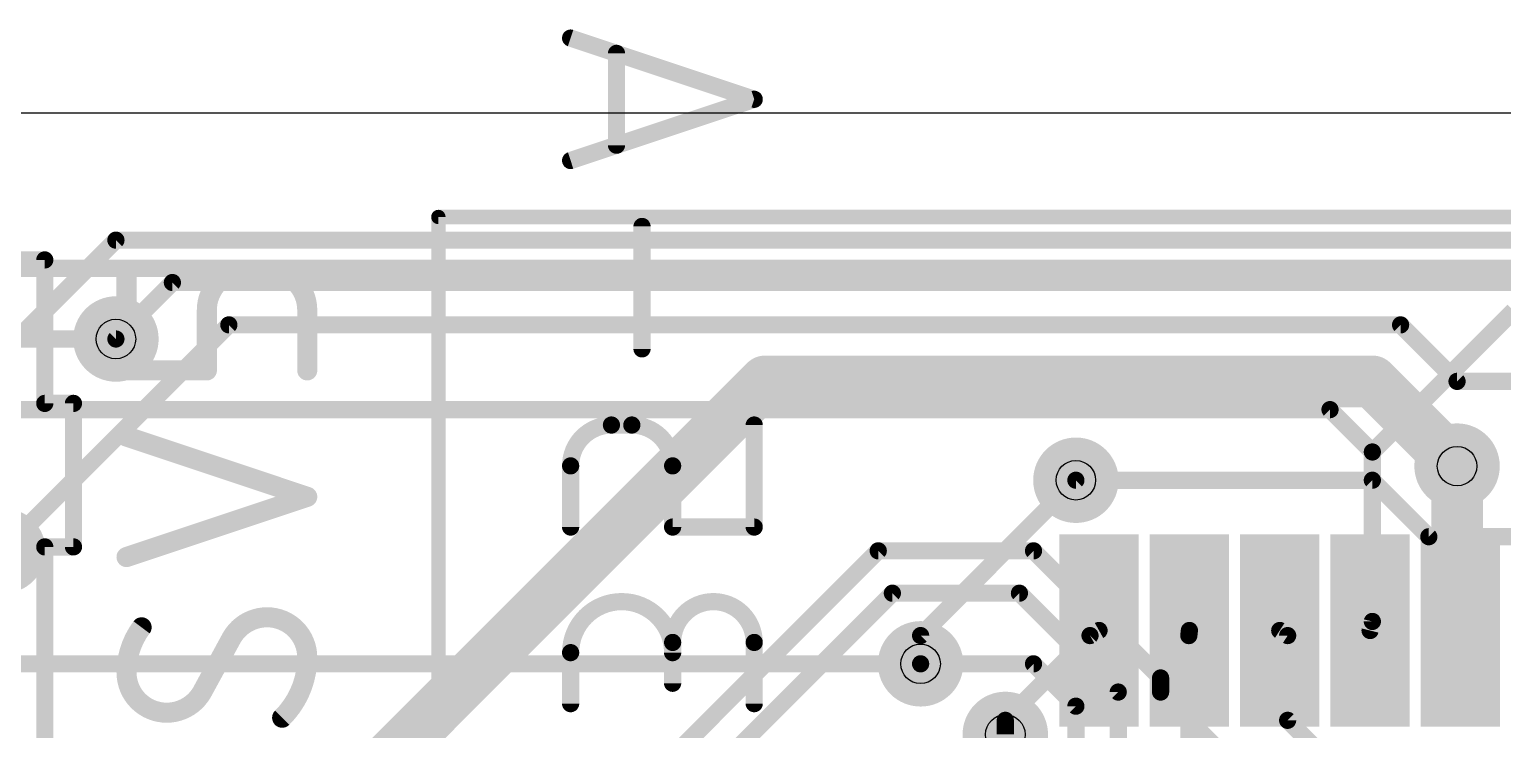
# Model space of a CAD drawing. Extents: x 0 to 200, y 0 to 49.
# Drawn here: x 87.36 to 100.4, y 42.54 to 48.74 of the extents above; entities that cross this region are included whole.
import ezdxf

# ---------------------------------------------------------------- set-up
doc = ezdxf.new("R2010")
doc.units = 0
for name, color, linetype in [('1', 12, 'CONTINUOUS'), ('16', 132, 'CONTINUOUS'), ('18', 110, 'CONTINUOUS'), ('20', 31, 'CONTINUOUS'), ('21', 253, 'CONTINUOUS'), ('25', 253, 'CONTINUOUS'), ('28', 253, 'CONTINUOUS'), ('30', 253, 'CONTINUOUS'), ('32', 253, 'CONTINUOUS'), ('44', 253, 'CONTINUOUS'), ('52', 253, 'CONTINUOUS')]:
    doc.layers.add(name, color=color, linetype=linetype)

# ---------------------------------------------------------------- blocks, each defined once
blk = doc.blocks.new('RECT')
blk.add_solid([(-0.5, -0.5), (0.5, -0.5), (-0.5, 0.5), (0.5, 0.5)])
blk = doc.blocks.new('ROUNDV')
at = {"const_width": 0.5}
blk.add_lwpolyline([(0, -0.25, 1), (0, 0.25, 1), (0, -0.25)], format="xyb", dxfattribs=at)

msp = doc.modelspace()

# ---------------------------------------------------------------- linework, layer by layer
at = {"layer": '1'}
for points, const_width in [([(84.125, 42.875), (88.125, 46.875)], 0.1524), ([(88.125, 46.875), (149.625, 46.875)], 0.1524), ([(88.125, 46), (88.625, 46.5)], 0.1524), ([(88.625, 46.5), (121.75, 46.5)], 0.1524), ([(87.125, 44.125), (89.125, 46.125)], 0.1524), ([(89.125, 46.125), (99.5, 46.125)], 0.1524), ([(99.5, 46.125), (100, 45.625)], 0.1524), ([(88, 39.75), (93.875, 45.625)], 0.4572), ([(93.875, 45.625), (99.25, 45.625)], 0.4572), ([(99.25, 45.625), (100, 44.875)], 0.4572), ([(100, 45.625), (106.125, 45.625)], 0.1524), ([(99.25, 44.75), (96.625, 44.75)], 0.1524), ([(99.75, 44.25), (99.25, 44.75)], 0.1524), ([(106.125, 44.25), (99.75, 44.25)], 0.1524), ([(93.125, 42.375), (94.875, 44.125)], 0.1524), ([(94.875, 44.125), (96.25, 44.125)], 0.1524), ([(96.25, 44.125), (97.375, 43)], 0.1524), ([(93.5, 42.25), (95, 43.75)], 0.1524), ([(95, 43.75), (96.125, 43.75)], 0.1524), ([(96.125, 43.75), (97, 42.875)], 0.1524), ([(95.25, 43.125), (96.25, 43.125)], 0.1524), ([(96.25, 43.125), (96.625, 42.75)], 0.1524), ([(97.375, 43), (97.375, 42.875)], 0.1524), ([(97, 42.875), (97, 42.375)], 0.1524), ([(97.375, 42.875), (98.25, 42)], 0.1524), ([(96.625, 42.75), (96.625, 39.875)], 0.1524), ([(96, 39.75), (96, 42.5)], 0.1524)]:
    msp.add_lwpolyline(points, dxfattribs=dict(at, const_width=const_width))
for points, const_width in [([(88.125, 46.9131, 1), (88.125, 46.8369)], 0.0762), ([(88.1519, 46.8481, 1), (88.0981, 46.9019)], 0.0762), ([(88.625, 46.5381, 1), (88.625, 46.4619)], 0.0762), ([(88.6519, 46.4731, 1), (88.5981, 46.5269)], 0.0762), ([(89.125, 46.1631, 1), (89.125, 46.0869)], 0.0762), ([(89.1519, 46.0981, 1), (89.0981, 46.1519)], 0.0762), ([(99.5269, 46.1519, 1), (99.4731, 46.0981)], 0.0762), ([(99.5, 46.0869, 1), (99.5, 46.1631)], 0.0762), ([(88.0981, 46.0269, 1), (88.1519, 45.9731)], 0.0762), ([(93.875, 45.7393, 1), (93.875, 45.5107)], 0.2286), ([(93.9558, 45.5442, 1), (93.7942, 45.7058)], 0.2286), ([(99.3308, 45.7058, 1), (99.1692, 45.5442)], 0.2286), ([(99.25, 45.5107, 1), (99.25, 45.7393)], 0.2286), ([(100, 45.6631, 1), (100, 45.5869)], 0.0762), ([(99.9731, 45.5981, 1), (100.0269, 45.6519)], 0.0762), ([(99.9192, 44.7942, 1), (100.0808, 44.9558)], 0.2286), ([(96.625, 44.7881, 1), (96.625, 44.7119)], 0.0762), ([(99.2769, 44.7769, 1), (99.2231, 44.7231)], 0.0762), ([(99.25, 44.7119, 1), (99.25, 44.7881)], 0.0762), ([(99.75, 44.2881, 1), (99.75, 44.2119)], 0.0762), ([(99.7231, 44.2231, 1), (99.7769, 44.2769)], 0.0762), ([(94.875, 44.1631, 1), (94.875, 44.0869)], 0.0762), ([(94.9019, 44.0981, 1), (94.8481, 44.1519)], 0.0762), ([(96.2769, 44.1519, 1), (96.2231, 44.0981)], 0.0762), ([(96.25, 44.0869, 1), (96.25, 44.1631)], 0.0762), ([(95, 43.7881, 1), (95, 43.7119)], 0.0762), ([(95.0269, 43.7231, 1), (94.9731, 43.7769)], 0.0762), ([(96.1519, 43.7769, 1), (96.0981, 43.7231)], 0.0762), ([(96.125, 43.7119, 1), (96.125, 43.7881)], 0.0762), ([(95.25, 43.1631, 1), (95.25, 43.0869)], 0.0762), ([(96.2769, 43.1519, 1), (96.2231, 43.0981)], 0.0762), ([(96.25, 43.0869, 1), (96.25, 43.1631)], 0.0762), ([(97.4131, 43, 1), (97.3369, 43)], 0.0762), ([(97.3481, 42.9731, 1), (97.4019, 43.0269)], 0.0762), ([(97.0381, 42.875, 1), (96.9619, 42.875)], 0.0762), ([(96.9731, 42.8481, 1), (97.0269, 42.9019)], 0.0762), ([(97.3369, 42.875, 1), (97.4131, 42.875)], 0.0762), ([(97.4019, 42.9019, 1), (97.3481, 42.8481)], 0.0762), ([(96.6631, 42.75, 1), (96.5869, 42.75)], 0.0762), ([(96.5981, 42.7231, 1), (96.6519, 42.7769)], 0.0762), ([(96.0381, 42.5, 1), (95.9619, 42.5)], 0.0762)]:
    msp.add_lwpolyline(points, format="xyb", dxfattribs=dict(at, const_width=const_width))
at = {"layer": '16'}
for points, const_width in [([(66.25, 46.625), (127.625, 46.625)], 0.1524), ([(100.5, 46.25), (99.25, 45)], 0.1524), ([(69.75, 46), (88.125, 46)], 0.1524), ([(98.875, 45.375), (83.125, 45.375)], 0.1524), ([(99.25, 45), (98.875, 45.375)], 0.1524), ([(99.25, 45), (99.25, 43.5)], 0.1524), ([(100, 44.875), (100, 43.5)], 0.4572), ([(96.625, 44.75), (95.25, 43.375)], 0.1524), ([(100, 43.5), (100.03, 43.42)], 0.4572), ([(99.25, 43.5), (99.23, 43.42)], 0.1524), ([(95.25, 43.375), (95.25, 43.125)], 0.1524), ([(96, 42.625), (96.75, 43.375)], 0.1524), ([(96.75, 43.375), (96.83, 43.42)], 0.1524), ([(97.625, 43.375), (97.63, 43.42)], 0.1524), ([(97.625, 40.75), (97.625, 43.375)], 0.1524), ([(98.5, 43.375), (98.43, 43.42)], 0.1524), ([(98.5, 42.625), (98.5, 43.375)], 0.1524), ([(84.75, 43.125), (95.25, 43.125)], 0.1524), ([(96, 42.5), (96, 42.625)], 0.1524), ([(102.875, 38.25), (98.5, 42.625)], 0.1524)]:
    msp.add_lwpolyline(points, dxfattribs=dict(at, const_width=const_width))
for points, const_width in [([(88.125, 45.9619, 1), (88.125, 46.0381)], 0.0762), ([(98.9019, 45.4019, 1), (98.8481, 45.3481)], 0.0762), ([(98.875, 45.3369, 1), (98.875, 45.4131)], 0.0762), ([(99.2881, 45, 1), (99.2119, 45)], 0.0762), ([(99.2231, 45.0269, 1), (99.2769, 44.9731)], 0.0762), ([(99.2231, 44.9731, 1), (99.2769, 45.0269)], 0.0762), ([(100.1143, 44.875, 1), (99.8857, 44.875)], 0.2286), ([(96.6519, 44.7231, 1), (96.5981, 44.7769)], 0.0762), ([(100.107, 43.5401, 1), (99.893, 43.4599)], 0.2286), ([(99.287, 43.4908, 1), (99.213, 43.5092)], 0.0762), ([(99.8857, 43.5, 1), (100.1143, 43.5)], 0.2286), ([(99.923, 43.3799, 1), (100.137, 43.4601)], 0.2286), ([(95.2881, 43.375, 1), (95.2119, 43.375)], 0.0762), ([(95.2231, 43.4019, 1), (95.2769, 43.3481)], 0.0762), ([(96.7313, 43.4082, 1), (96.7687, 43.3418)], 0.0762), ([(96.7769, 43.3481, 1), (96.7231, 43.4019)], 0.0762), ([(96.8487, 43.3868, 1), (96.8113, 43.4532)], 0.0762), ([(97.6631, 43.375, 1), (97.5869, 43.375)], 0.0762), ([(97.6679, 43.4158, 1), (97.5921, 43.4242)], 0.0762), ([(98.4506, 43.452, 1), (98.4094, 43.388)], 0.0762), ([(98.5381, 43.375, 1), (98.4619, 43.375)], 0.0762), ([(98.4794, 43.343, 1), (98.5206, 43.407)], 0.0762), ([(99.193, 43.4292, 1), (99.267, 43.4108)], 0.0762), ([(99.2119, 43.5, 1), (99.2881, 43.5)], 0.0762), ([(97.5871, 43.3792, 1), (97.6629, 43.3708)], 0.0762), ([(95.25, 43.0869, 1), (95.25, 43.1631)], 0.0762), ([(95.2119, 43.125, 1), (95.2881, 43.125)], 0.0762), ([(96.0381, 42.625, 1), (95.9619, 42.625)], 0.0762), ([(95.9731, 42.6519, 1), (96.0269, 42.5981)], 0.0762), ([(98.4619, 42.625, 1), (98.5381, 42.625)], 0.0762), ([(98.5269, 42.6519, 1), (98.4731, 42.5981)], 0.0762)]:
    msp.add_lwpolyline(points, format="xyb", dxfattribs=dict(at, const_width=const_width))
at = {"layer": '20'}
msp.add_line((200, 48), (0, 48), dxfattribs=at)
at = {"layer": '21'}
for points, const_width in [([(90.98, 47.1118, 1), (90.98, 47.0483)], 0.0635), ([(91.0118, 47.08, 1), (90.9483, 47.08)], 0.0635), ([(87.5331, 46.7, 1), (87.4569, 46.7)], 0.0762), ([(87.495, 46.6619, 1), (87.495, 46.7381)], 0.0762), ([(87.495, 45.4681, 1), (87.495, 45.3919)], 0.0762), ([(87.4569, 45.43, 1), (87.5331, 45.43)], 0.0762), ([(87.7871, 45.43, 1), (87.7109, 45.43)], 0.0762), ([(87.749, 45.3919, 1), (87.749, 45.4681)], 0.0762), ([(87.495, 44.1981, 1), (87.495, 44.1219)], 0.0762), ([(87.5331, 44.16, 1), (87.4569, 44.16)], 0.0762), ([(87.749, 44.1219, 1), (87.749, 44.1981)], 0.0762), ([(87.7109, 44.16, 1), (87.7871, 44.16)], 0.0762)]:
    msp.add_lwpolyline(points, format="xyb", dxfattribs=dict(at, const_width=const_width))
for points, const_width in [([(90.98, 27.92), (90.98, 47.08)], 0.127), ([(90.98, 47.08), (141.18, 47.08)], 0.127), ([(87.495, 46.7), (78.605, 46.7)], 0.1524), ([(87.495, 46.7), (87.495, 45.43)], 0.1524), ([(87.749, 45.43), (87.495, 45.43)], 0.1524), ([(87.749, 44.16), (87.749, 45.43)], 0.1524), ([(87.749, 44.16), (87.495, 44.16)], 0.1524), ([(87.495, 44.16), (87.495, 39.715)], 0.1524)]:
    msp.add_lwpolyline(points, dxfattribs=dict(at, const_width=const_width))
at = {"layer": '25', "const_width": 0.1778}
for points in [[(88.2189, 45.7221), (88.2189, 46.6111)], [(89.4635, 46.6111), (89.2857, 46.6111)], [(88.9301, 46.2555), (88.9301, 45.7221)], [(89.8191, 45.7221), (89.8191, 46.2555)], [(88.9301, 45.7221), (88.2189, 45.7221)], [(89.8191, 44.6035), (88.2189, 45.1369)], [(88.2189, 44.0701), (89.8191, 44.6035)], [(89.1523, 43.3592), (88.8856, 42.8702)]]:
    msp.add_lwpolyline(points, dxfattribs=at)
at = {"layer": '25'}
for points, const_width in [([(88.2634, 46.6111, 1), (88.1745, 46.6111)], 0.0889), ([(89.2857, 46.6111, 0.4142), (88.9301, 46.2555)], 0.1778), ([(89.2857, 46.6555, 1), (89.2857, 46.5667)], 0.0889), ([(89.2857, 46.5667, 1), (89.2857, 46.6555)], 0.0889), ([(89.8191, 46.2555, 0.4142), (89.4635, 46.6111)], 0.1778), ([(89.4635, 46.6555, 1), (89.4635, 46.5667)], 0.0889), ([(89.4635, 46.5667, 1), (89.4635, 46.6555)], 0.0889), ([(88.9746, 46.2555, 1), (88.8857, 46.2555)], 0.0889), ([(89.8636, 46.2555, 1), (89.7747, 46.2555)], 0.0889), ([(88.8857, 46.2555, 1), (88.9746, 46.2555)], 0.0889), ([(89.7747, 46.2555, 1), (89.8636, 46.2555)], 0.0889), ([(88.2189, 45.7666, 1), (88.2189, 45.6777)], 0.0889), ([(88.9301, 45.6777, 1), (88.9301, 45.7666)], 0.0889), ([(88.1745, 45.7221, 1), (88.2634, 45.7221)], 0.0889), ([(88.8857, 45.7221, 1), (88.9746, 45.7221)], 0.0889), ([(89.7747, 45.7221, 1), (89.8636, 45.7221)], 0.0889), ([(88.233, 45.179, 1), (88.2048, 45.0947)], 0.0889), ([(89.8332, 44.5613, 1), (89.805, 44.6456)], 0.0889), ([(89.805, 44.5613, 1), (89.8332, 44.6456)], 0.0889), ([(88.2048, 44.1122, 1), (88.233, 44.0279)], 0.0889), ([(89.4635, 43.537, 0.2656), (89.1523, 43.3592)], 0.1778), ([(89.8191, 43.1814, 0.4142), (89.4635, 43.537)], 0.1778), ([(89.4635, 43.5814, 1), (89.4635, 43.4925)], 0.0889), ([(89.4635, 43.4925, 1), (89.4635, 43.5814)], 0.0889), ([(88.3522, 43.4481, 0.1623), (88.2189, 43.048)], 0.1778), ([(88.3878, 43.4214, 1), (88.3167, 43.4747)], 0.0889), ([(89.1914, 43.3379, 1), (89.1133, 43.3804)], 0.0889), ([(89.1141, 43.3817, 1), (89.1906, 43.3366)], 0.0889), ([(89.5969, 42.648, 0.2), (89.8191, 43.1814)], 0.1778), ([(89.8636, 43.1814, 1), (89.7747, 43.1814)], 0.0889), ([(89.7747, 43.1814, 1), (89.8636, 43.1814)], 0.0889), ([(88.2189, 43.048, 0.4142), (88.5745, 42.6924)], 0.1778), ([(88.2634, 43.048, 1), (88.1745, 43.048)], 0.0889), ([(88.1745, 43.048, 1), (88.2634, 43.048)], 0.0889), ([(88.5745, 42.6924, 0.2656), (88.8856, 42.8702)], 0.1778), ([(88.8466, 42.8915, 1), (88.9247, 42.8489)], 0.0889), ([(88.9239, 42.8476, 1), (88.8474, 42.8928)], 0.0889), ([(88.5745, 42.7369, 1), (88.5745, 42.648)], 0.0889), ([(88.5745, 42.648, 1), (88.5745, 42.7369)], 0.0889), ([(89.5656, 42.6795, 1), (89.6281, 42.6164)], 0.0889)]:
    msp.add_lwpolyline(points, format="xyb", dxfattribs=dict(at, const_width=const_width))
at = {"layer": '28', "const_width": 0.1524}
for points in [[(93.7767, 48.1217), (92.1511, 48.6636)], [(92.5575, 48.5281), (92.5575, 47.7153)], [(92.1511, 47.5798), (93.7767, 48.1217)], [(92.7833, 45.9125), (92.7833, 46.9962)], [(92.5123, 45.2386), (92.693, 45.2386)], [(93.7767, 44.3355), (93.7767, 45.2386)], [(92.1511, 44.3355), (92.1511, 44.8773)], [(93.0542, 44.8773), (93.0542, 44.3355)], [(93.0542, 44.3355), (93.7767, 44.3355)], [(93.0542, 43.3142), (93.0542, 42.953)], [(93.7767, 42.7724), (93.7767, 43.3142)], [(92.1511, 42.7724), (92.1511, 43.2239)]]:
    msp.add_lwpolyline(points, dxfattribs=at)
at = {"layer": '28'}
for points, const_width in [([(92.1631, 48.6997, 1), (92.1391, 48.6274)], 0.0762), ([(92.5956, 48.5281, 1), (92.5194, 48.5281)], 0.0762), ([(93.7887, 48.0855, 1), (93.7647, 48.1578)], 0.0762), ([(93.7647, 48.0855, 1), (93.7887, 48.1578)], 0.0762), ([(92.5194, 47.7153, 1), (92.5956, 47.7153)], 0.0762), ([(92.1391, 47.616, 1), (92.1631, 47.5437)], 0.0762), ([(92.8214, 46.9962, 1), (92.7452, 46.9962)], 0.0762), ([(92.7452, 45.9125, 1), (92.8214, 45.9125)], 0.0762), ([(92.5123, 45.2386, 0.4142), (92.1511, 44.8773)], 0.1524), ([(92.5123, 45.2767, 1), (92.5123, 45.2005)], 0.0762), ([(92.5123, 45.2005, 1), (92.5123, 45.2767)], 0.0762), ([(93.0542, 44.8773, 0.4142), (92.693, 45.2386)], 0.1524), ([(92.693, 45.2767, 1), (92.693, 45.2005)], 0.0762), ([(92.693, 45.2005, 1), (92.693, 45.2767)], 0.0762), ([(93.8148, 45.2386, 1), (93.7386, 45.2386)], 0.0762), ([(92.1892, 44.8773, 1), (92.113, 44.8773)], 0.0762), ([(92.113, 44.8773, 1), (92.1892, 44.8773)], 0.0762), ([(93.0923, 44.8773, 1), (93.0161, 44.8773)], 0.0762), ([(93.0161, 44.8773, 1), (93.0923, 44.8773)], 0.0762), ([(92.113, 44.3355, 1), (92.1892, 44.3355)], 0.0762), ([(93.0542, 44.3736, 1), (93.0542, 44.2974)], 0.0762), ([(93.0161, 44.3355, 1), (93.0923, 44.3355)], 0.0762), ([(93.7386, 44.3355, 1), (93.8148, 44.3355)], 0.0762), ([(93.7767, 44.2974, 1), (93.7767, 44.3736)], 0.0762), ([(93.0542, 43.2239, 1), (92.1511, 43.2239)], 0.1524), ([(93.7767, 43.3142, 1), (93.0542, 43.3142)], 0.1524), ([(93.0923, 43.3142, 1), (93.0161, 43.3142)], 0.0762), ([(93.0161, 43.3142, 1), (93.0923, 43.3142)], 0.0762), ([(93.8148, 43.3142, 1), (93.7386, 43.3142)], 0.0762), ([(93.7386, 43.3142, 1), (93.8148, 43.3142)], 0.0762), ([(92.1892, 43.2239, 1), (92.113, 43.2239)], 0.0762), ([(92.113, 43.2239, 1), (92.1892, 43.2239)], 0.0762), ([(93.0161, 43.2239, 1), (93.0923, 43.2239)], 0.0762), ([(93.0161, 42.953, 1), (93.0923, 42.953)], 0.0762), ([(92.113, 42.7724, 1), (92.1892, 42.7724)], 0.0762), ([(93.7386, 42.7724, 1), (93.8148, 42.7724)], 0.0762)]:
    msp.add_lwpolyline(points, format="xyb", dxfattribs=dict(at, const_width=const_width))
at = {"layer": '44'}
for centre in [(88.125, 46), (100, 44.875), (96.625, 44.75), (95.25, 43.125), (96, 42.5)]:
    msp.add_circle(centre, 0.175, dxfattribs=at)

# ---------------------------------------------------------------- block references
at = {"layer": '16', "xscale": 1.5, "yscale": 0.5, "rotation": 90}
for p in [(96.83, 43.42), (97.63, 43.42), (98.43, 43.42), (99.23, 43.42), (100.03, 43.42)]:
    msp.add_blockref('RECT', p, dxfattribs=at)
at = {"layer": '18', "xscale": 0.7564, "yscale": 0.7564}
for p in [(88.125, 46), (88.125, 46), (100, 44.875), (100, 44.875), (96.625, 44.75), (96.625, 44.75), (87.125, 44.125), (87.125, 44.125), (95.25, 43.125), (95.25, 43.125), (96, 42.5), (96, 42.5)]:
    msp.add_blockref('ROUNDV', p, dxfattribs=at)
at = {"layer": '30', "xscale": 1.7032, "yscale": 0.7032, "rotation": 90}
for p in [(96.83, 43.42), (97.63, 43.42), (98.43, 43.42), (99.23, 43.42), (100.03, 43.42)]:
    msp.add_blockref('RECT', p, dxfattribs=at)
at = {"layer": '32', "xscale": 1.5, "yscale": 0.5, "rotation": 90}
for p in [(96.83, 43.42), (97.63, 43.42), (98.43, 43.42), (99.23, 43.42), (100.03, 43.42)]:
    msp.add_blockref('RECT', p, dxfattribs=at)
at = {"layer": '52', "xscale": 1.1501, "rotation": 90}
for p, yscale in [((96.83, 43.1451), 0.3998), ((97.63, 43.1451), 0.4), ((98.4301, 43.1451), 0.4), ((99.23, 43.1451), 0.4001), ((100.0301, 43.1451), 0.4001)]:
    msp.add_blockref('RECT', p, dxfattribs=dict(at, yscale=yscale))

doc.saveas('drawing.dxf')
